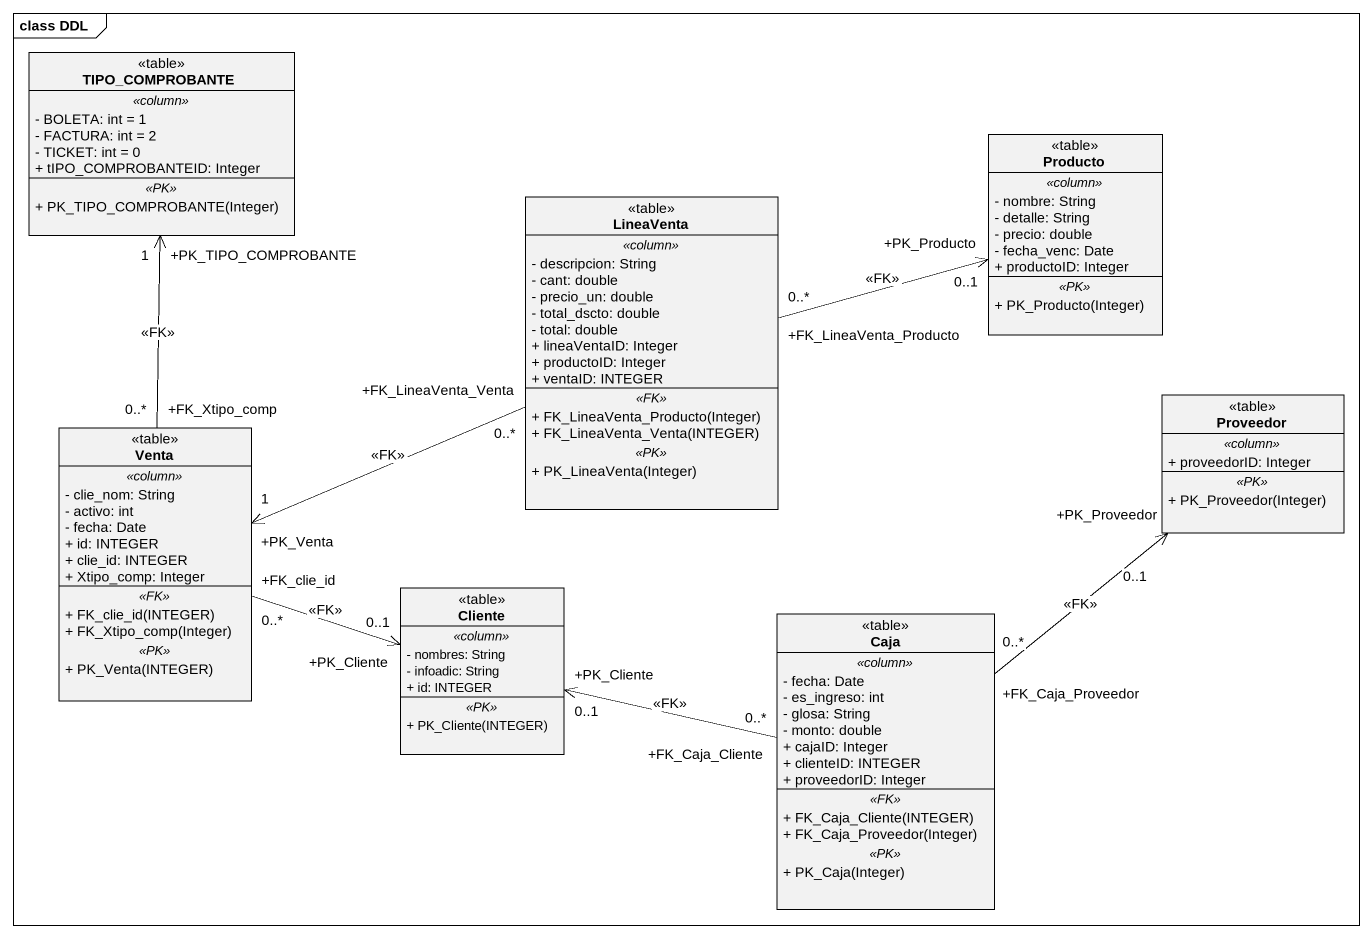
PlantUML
@startuml
mainframe class DDL
hide circle
hide empty members
skinparam classAttributeIconSize 0
class TIPO_COMPROBANTE <<table>> {
  .. <<column>> ..
  - BOLETA: int = 1
  - FACTURA: int = 2
  - TICKET: int = 0
  + tIPO_COMPROBANTEID: Integer
  .. <<PK>> ..
  + PK_TIPO_COMPROBANTE(Integer)
}
class Producto <<table>> {
  .. <<column>> ..
  - nombre: String
  - detalle: String
  - precio: double
  - fecha_venc: Date
  + productoID: Integer
  .. <<PK>> ..
  + PK_Producto(Integer)
}
class LineaVenta <<table>> {
  .. <<column>> ..
  - descripcion: String
  - cant: double
  - precio_un: double
  - total_dscto: double
  - total: double
  + lineaVentaID: Integer
  + productoID: Integer
  + ventaID: INTEGER
  .. <<FK>> ..
  + FK_LineaVenta_Producto(Integer)
  + FK_LineaVenta_Venta(INTEGER)
  .. <<PK>> ..
  + PK_LineaVenta(Integer)
}
class Proveedor <<table>> {
  .. <<column>> ..
  + proveedorID: Integer
  .. <<PK>> ..
  + PK_Proveedor(Integer)
}
class Venta <<table>> {
  .. <<column>> ..
  - clie_nom: String
  - activo: int
  - fecha: Date
  + id: INTEGER
  + clie_id: INTEGER
  + Xtipo_comp: Integer
  .. <<FK>> ..
  + FK_clie_id(INTEGER)
  + FK_Xtipo_comp(Integer)
  .. <<PK>> ..
  + PK_Venta(INTEGER)
}
class Cliente <<table>> {
  .. <<column>> ..
  - nombres: String
  - infoadic: String
  + id: INTEGER
  .. <<PK>> ..
  + PK_Cliente(INTEGER)
}
class Caja <<table>> {
  .. <<column>> ..
  - fecha: Date
  - es_ingreso: int
  - glosa: String
  - monto: double
  + cajaID: Integer
  + clienteID: INTEGER
  + proveedorID: Integer
  .. <<FK>> ..
  + FK_Caja_Cliente(INTEGER)
  + FK_Caja_Proveedor(Integer)
  .. <<PK>> ..
  + PK_Caja(Integer)
}
LineaVenta "+FK_LineaVenta_Producto\n0..*" -right-> "+PK_Producto\n0..1" Producto : <<FK>>
LineaVenta "+FK_LineaVenta_Venta\n0..*" -left-> "+PK_Venta\n1" Venta : <<FK>>
Venta "+FK_Xtipo_comp\n0..*" -up-> "+PK_TIPO_COMPROBANTE\n1" TIPO_COMPROBANTE : <<FK>>
Venta "+FK_clie_id\n0..*" -right-> "+PK_Cliente\n0..1" Cliente : <<FK>>
Caja "+FK_Caja_Proveedor\n0..*" -up-> "+PK_Proveedor\n0..1" Proveedor : <<FK>>
Caja "+FK_Caja_Cliente\n0..*" -left-> "+PK_Cliente\n0..1" Cliente : <<FK>>
@enduml
